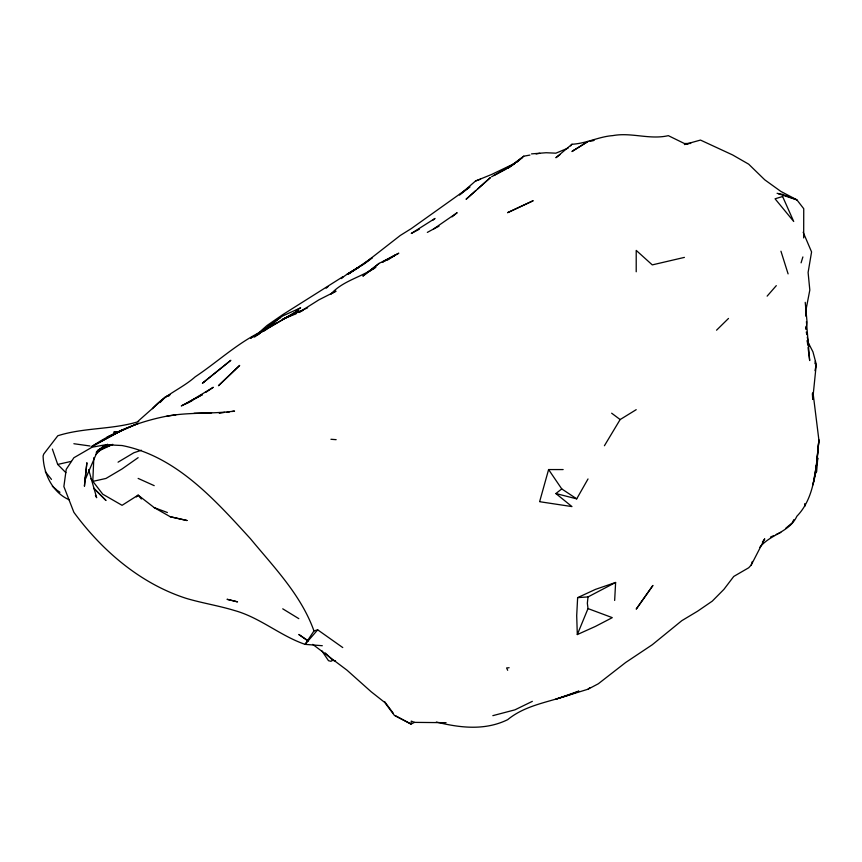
<?xml version="1.0" encoding="UTF-8"?>
<svg xmlns="http://www.w3.org/2000/svg" width="862" height="862" viewBox="0 0 862 862"><rect width="100%" height="100%" fill="white"/><g stroke="black" fill="none" stroke-linecap="round" stroke-linejoin="round"><path stroke-width="1.29" d="M636.21 271.778L636.21 250.389L652.275 264.893L684.417 257.393M803.675 237.934L803.74 208.712L796.887 199.855L780.81 191.386L764.745 179.813L748.679 164.168L732.614 154.945L700.483 140.075L684.417 144.525L688.188 143.879M93.829 457.647L92.794 481.395L106.004 478.442L122.07 468.939L138.135 457.657M615.619 582.464L595.47 589.382L577.637 597.635L576.7 615.651L577.314 634.561L595.383 626.437L612.289 617.645L588.013 608.583L587.345 603.238L588.013 596.924L615.619 582.464L614.66 600.458M84.853 481.373L84.433 486.222L86.89 462.722L84.961 480.166L97.772 450.46L104.97 445.503L101.748 447.55M807.155 340.544L812.952 351.858L816.282 364.367L812.715 399.418L812.424 394.365M814.967 363.732L815.28 361.103M815.474 470.781C813.286 487.138 808.718 504.108 796.887 516.219C789.484 532.242 770.122 534.354 759.831 547.273M815.937 468.228L816.389 465.663M816.853 463.109L818.9 440.094L813.146 393.729M84.961 480.166L85.435 477.559M814.999 370.682L816.282 364.367M815.269 475.102L812.952 484.853L817.769 457.991L816.626 471.643L814.784 474.693M539.677 501.512L548.598 469.564L563.145 469.564M801.089 262.835L802.888 256.941M436.344 722.033C460.092 727.884 484.897 730.814 507.675 719.673C528.147 702.842 555.473 701.722 578.844 691.098L555.882 699.147L588.013 689.212L598.303 683.781L625.683 662.479L652.275 644.744L681.81 620.672L697.563 611.223L712.26 601.148L723.94 589.339L733.745 576.452L748.679 567.778L751.201 565.073L752.343 561.464M577.314 634.561L588.013 608.583M793.783 519.667L792.35 522.76L785.627 528.384M751.201 565.073L764.745 538.804L762.417 542.069M576.7 498.85L561.755 488.916L555.882 493.549L576.7 498.85L588.013 478.96M604.424 445.729L620.144 419.557L636.21 409.665M152.466 408.696C164.006 395.13 181.871 388.643 195.189 376.834C219.067 360.952 239.948 340.641 266.67 329.144L298.812 310.234L250.605 338.163L266.67 329.144L263.503 331.331M313.962 630.93L305.083 644.356C280.365 635.887 260.022 617.569 234.539 610.522C218.668 605.674 202.247 603.12 186.343 598.411C140.474 583.682 102.061 550.699 73.873 512.308L63.874 486.545L66.223 469.348L73.873 457.754L92.105 447.184L106.004 444.717L122.07 445.535C176.053 456.117 214.757 499.68 250.195 538.448L250.605 538.922C274.288 567.573 301.237 595.211 313.962 630.93L317.69 629.831L342.753 647.556M570.633 145.915L571.948 144.256C586.095 143.577 598.831 136.605 612.85 135.603C631.458 132.155 649.711 139.978 668.341 135.657L684.417 143.523L690.699 143.448M96.199 452.378L97.772 450.46L107.642 444.232M317.69 629.831L305.083 644.356L322.302 645.713M767.137 296.14L776.306 285.634M341.277 278.512C350.791 270.679 362.87 266.056 372.222 257.749M341.201 278.534L343.011 276.648L282.736 314.662L266.994 325.524L254.462 336.611M136.379 496.975L138.135 495.133L154.212 507.621L170.267 516.747L186.968 520.508L170.267 516.747M160.052 402.554L165.569 396.843L170.267 394.656M716.548 330.189L728.498 318.444M507.675 168.284L523.74 156.194L529.925 155.085M95.607 454.673L106.004 444.792M475.781 190.631L466.073 199.284L490.349 177.647L477.731 188.897M516.672 162.455L523.74 156.194M326.148 288.231L328.056 286.572M515.487 163.026L491.609 174.469L475.544 180.998L459.478 194.952L469.779 187.032M138.135 421.162L165.569 396.843L169.361 395.669M433.09 220.079L435.008 218.452L411.271 233.462L419.309 229.217M257.641 335.059L266.67 327.474L254.549 336.902L280.204 317.539L259.074 333.799M571.948 144.256L555.882 157.714L560.02 154.6M452.054 216.879L457.151 212.688L433.489 229.033L427.337 232.395M588.013 689.212L590.017 687.607M379.14 263.373L363.074 275.991L379.14 263.373L398.794 253.202L382.34 262.253L395.205 255.195L387.523 260.012M373.785 268.772L375.929 267.145M522.372 157.584L508.235 167.971L514.56 163.834M469.725 186.968L411.271 228.613L400.248 235.488L363.074 264.472L347.009 274.428L358.851 267.242L348.086 274.245M348.097 274.191L372.147 257.749M303.402 310.212L298.812 312.497L318.908 299.836L336.008 291.162L330.943 294.028C342.936 280.656 360.887 277.489 375.002 267.5M205.673 392.425L213.291 387.286L186.343 403.556L202.408 394.624L181.3 405.916L191.849 400.884M367.751 272.381L373.235 268.944M91.394 446.775L122.07 430.17L107.028 437.249L138.135 423.382L122.07 430.17L91.394 446.775C114.172 431.453 139.989 421.324 166.883 416.152C189.252 412.014 212.095 414.18 234.539 411.077L231.975 411.508M118.062 462.172L133.858 452.744L141.39 450.244M333.238 659.947L330.943 661.305L328.497 660.691L321.752 650.681M491.609 176.764L511.899 165.202M274.967 322.366L268.157 326.202L282.617 315.998L300.612 307.831L295.407 310.859M494.023 175.525L506.544 168.887M433.489 229.033L438.995 226.189M446.074 722.679L414.46 722.378L411.045 724.08L394.408 715.406L384.721 702.444L371.134 691.733L347.009 670.194L312.723 644.367M532.339 701.356L514.916 709.846L492.838 715.654M98.354 451.106L112.771 444.339M307.605 307.82L282.736 319.166L296.205 313.714M770.488 537.08L773.925 535.517M776.22 534.483L780.821 532.404M568.101 148.092L555.882 153.177L546.109 152.736L531.52 153.878M99.852 449.339L111.651 444.555M99.949 449.35L112.243 444.598M475.544 180.998L480.49 179.199M782.621 196.525L775.057 198.799L793.708 221.469L782.621 196.525L782.61 194.435L777.082 193.314M138.717 421.54C112.275 429.793 84.217 427.358 57.808 435.752L43.746 454.048L43.1 455.998C43.499 473.788 52.474 492.525 69.337 499.874M71.395 461.353L57.7 464.424L52.377 449.07M219.325 413.351L224.551 412.338M536.099 153.964L539.806 153.296M226.835 412.381L229.4 411.95M175.87 414.87L166.883 416.152M593.799 140.377L589.877 140.894L593.832 140.495M118.848 431.657L113.719 432.207L119.689 431.776M509.119 667.727L506.608 667.942L507.675 670.302M577.637 597.635L588.013 596.924M211.578 412.812L194.047 413.275M330.943 439.275L336.148 439.663M73.873 443.725L89.939 445.977M539.806 501.727L571.948 506.576L555.882 493.549M335.523 660.885L332.969 660.454L325.276 652.954M778.321 193.724L796.887 199.855L782.61 194.435M154.212 507.621L167.4 512.524M414.46 722.378L411.282 721.095L411.045 724.08L395.205 715.611M138.135 478.41L154.201 485.651M282.736 608.82L298.812 618.647M308.445 640.972L298.812 634.475L307.368 640.563M57.808 490.79L59.941 492.256M611.654 413.2L620.144 419.557M52.323 486.2L56.892 490.025M93.721 488.291L106.004 500.477L93.818 488.215M57.765 464.51L65.868 472.678M141.357 498.99L138.135 495.133L122.07 505.315L102.75 494.195L90.898 478.776M45.309 471.697L51.483 479.391M384.603 701.603L393.191 713.176M548.598 469.564L561.755 488.916M95.402 495.348L96.663 497.708L88.646 469.682M803.158 232.223L811.573 251.93L808.103 272.478L809.817 290.052L805.787 310.923L805.851 316.192M808.276 343.916L809.03 346.158L807.295 337.171M780.95 251.208L788.094 273.89M806.304 332.032L806.8 334.607M807.252 341.126L807.737 345.015M808.06 347.601L809.677 360.553L806.423 321.58M805.227 302.336L807.026 321.925L806.024 329.349L805.992 326.709M812.521 393.201L812.704 395.755L812.5 393.18M804.731 503.656L804.882 506.209M818.9 440.094L815.721 472.16L818.9 440.094M652.275 586.332L636.21 609.132L652.943 585.46L652.275 586.332M234.539 370.315L218.474 385.713L239.679 365.413L234.539 370.315M203.992 381.909L202.408 383.278L230.822 360.305L203.992 381.909M573.898 150.225L571.948 151.529L588.013 141.465L573.898 150.225M532.985 200.814L507.675 212.623L532.985 200.814M234.539 601.073L227.04 599.295L237.556 601.891L234.539 601.073"/></g></svg>
